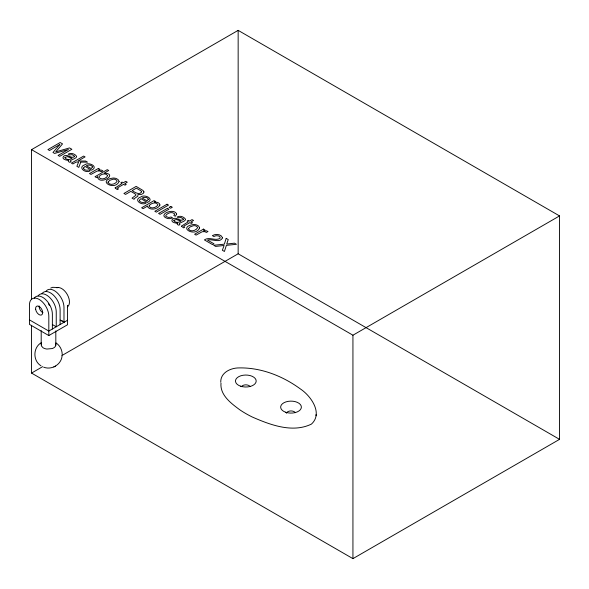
<?xml version="1.0" encoding="UTF-8"?>
<svg xmlns="http://www.w3.org/2000/svg" width="589" height="589" viewBox="0 0 589 589"><rect width="100%" height="100%" fill="white"/><g stroke="black" fill="none" stroke-linecap="round" stroke-linejoin="round"><path stroke-width="0.88" d="M220.757 382.239C220.374 372.542 230.859 367.823 239.149 367.911C261.141 367.492 282.808 376.04 300.375 388.939C310.778 395.801 323.324 413.235 311.441 424.095C292.512 433.313 270.189 424.853 252.225 416.99A109.598 63.273 0 0 1 239.914 409.885C231.33 403.553 219.844 395.145 221 383.144M67.455 306.7L67.529 305.352L67.536 324.753L48.821 335.561L29.45 324.384L29.45 304.969A13.694 7.907 60 0 1 39.132 299.381A13.694 7.907 60 0 1 48.821 316.153L48.821 335.561M55.653 343.991A7.34 4.233 0 0 1 52.23 348.563L46.892 349.049A7.34 4.233 0 0 1 42.99 347.716L41.333 345.839L41.451 343.733M62.073 356.006C61.33 364.584 51.493 370.429 43.586 367.138M41.436 342.629C32.94 347.311 32.675 360.821 41.009 365.821M31.541 299.521L31.541 149.65L238.155 30.363L559.55 215.92L559.55 439.35L352.936 558.637L31.541 373.08L31.541 325.268M67.536 320.254L48.821 331.062L29.45 319.879M31.541 373.08L42.666 366.652M61.742 355.646L238.155 253.793L559.55 439.35M31.541 149.65L352.936 335.207L559.55 215.92M50.787 288.028L52.657 287.322L58.414 287.528M53.842 366.954L55.55 366.086M60.115 320.07L63.987 322.301L63.987 307.392A13.694 7.907 60 0 0 56.713 292.365A13.694 7.907 60 0 0 45.817 291.518M52.369 324.539L56.242 326.777L56.242 311.868A13.694 7.907 60 0 0 48.968 296.834A13.694 7.907 60 0 0 38.071 295.987M55.984 342.894C59.872 345.419 62.265 349.976 62.184 354.607M61.926 320.578L63.987 322.301M316.028 414.604L316.079 415.753M55.808 330.893L55.83 345.051M352.936 335.207L352.936 558.637M238.155 30.363L238.155 253.793M60.115 324.539L60.115 309.63A13.694 7.907 60 0 0 52.841 294.596A13.694 7.907 60 0 0 41.944 293.756M52.369 329.008L52.369 314.099A13.694 7.907 60 0 0 45.095 299.072A13.694 7.907 60 0 0 34.199 298.225M41.193 330.628L41.193 344.779M286.482 413.264A4.565 2.636 0 0 1 290.473 410.96A4.565 2.636 0 0 1 295.288 412.661M241.475 386.686A4.565 2.636 0 0 1 245.716 384.853A4.565 2.636 0 0 1 250.097 386.568M56.78 287.778A10.955 6.324 60 0 1 67.367 294.662A10.955 6.324 60 0 1 67.367 306.906M42.909 312.73A5.021 2.901 60 0 1 39.161 305.963M48.46 303.909A5.021 2.901 60 0 1 48.821 304.425M49.145 304.962A5.021 2.901 60 0 1 49.432 305.522M176.671 214.16L175.286 216.266L173.829 215.427L174.594 214.286L174.381 213.697C171.878 211.414 167.615 212.946 165.848 215.412A2.599 1.502 0 0 0 166.201 216.605L168.756 217.488L171.068 217.024L172.525 217.864L170.552 218.497A4.322 2.496 0 0 1 167.791 218.541C156.195 215.184 173.991 207.085 176.671 214.16M115.135 187.913L117.299 189.621L118.477 188.936L117.439 188.259L117.748 187.714L123.565 184.357L124.986 185.182L126.208 184.475L124.787 183.658L127.276 182.222L125.759 181.346L123.27 182.781L122.063 182.082L120.841 182.789L122.048 183.488L115.135 187.913M181.412 226.176L183.584 227.884L184.762 227.207L183.724 226.529L184.033 225.985L189.842 222.627L191.27 223.452L192.493 222.745L191.064 221.92L193.553 220.485L192.043 219.609L189.555 221.044L188.347 220.352L187.125 221.059L188.333 221.751L181.412 226.176M83.513 168.034C83.785 170.265 87.054 170.515 88.799 169.941L90.272 170.788C85.722 173.851 77.144 167.35 84.845 164.758C88.718 161.57 99.055 166.739 91.582 170.177L85.052 166.407L83.513 168.034M139.379 200.289C139.652 202.52 142.921 202.771 144.666 202.196L146.138 203.043C141.588 206.106 133.011 199.605 140.712 197.013C144.585 193.825 154.922 198.994 147.449 202.432L140.918 198.662L139.379 200.289M74.508 156.24L74.464 156.733C71.181 159.118 66.903 153.037 63.406 156.431C61.278 159.236 66.748 160.539 68.751 160.23L68.184 160.849L68.758 161.82L69.944 162.328L71.048 161.688C67.823 160.186 76.415 159.015 76.629 156.689L76.548 156.247C74.796 153.729 70.96 152.536 68.206 154.127L69.605 154.936L72.138 154.649L74.508 156.24M183.407 219.108L183.363 219.601C180.079 221.994 175.802 215.905 172.297 219.299C170.177 222.105 175.647 223.415 177.65 223.098L177.083 223.724L177.657 224.689L178.842 225.197L179.947 224.556C176.722 223.054 185.314 221.891 185.528 219.557L185.447 219.115C183.687 216.605 179.859 215.405 177.098 217.002L178.496 217.805L181.029 217.518L183.407 219.108M108.059 182.075L108.001 182.524C109.885 185.881 115.687 184.195 117.115 181.235L116.644 180.249L115.297 179.461A2.879 1.664 0 0 0 112.955 179.247L109.804 180.344L108.059 182.075M188.546 228.547L188.487 228.988C190.38 232.353 196.174 230.667 197.602 227.707L197.131 226.721L195.784 225.933A2.879 1.664 0 0 0 193.45 225.72L190.291 226.817L188.546 228.547M143.981 191.933L143.399 193.266L141.426 194.392L137.9 194.576L137.87 196.159L134.572 198.405L134.078 199.303L132.046 198.132L135.89 195.261L135.86 194.539L134.594 193.553L130.824 191.381L125.582 194.399L123.933 193.45L136.147 186.389L142.98 190.453L143.981 191.933M107.654 175.64C106.506 178.622 101.072 180.352 98.937 177.392L98.915 176.847C100.402 174.072 105.858 172.474 107.654 175.64M97.516 176.884C99.151 185.925 118.993 173.983 104.282 173.063L108.715 170.508L107.257 169.661L94.998 176.744L96.375 177.539L97.516 176.884M119.111 181.405C114.995 191.396 96.412 180.602 112.955 178.062A5.198 3.004 0 0 1 116.357 178.585L118.102 179.586L119.111 181.405M199.605 227.877C195.489 237.868 176.906 227.074 193.45 224.534A5.198 3.004 0 0 1 196.844 225.057L198.596 226.051L199.605 227.877M65.033 157.373L64.945 157.837C66.469 160.039 70.076 159.869 72.027 158.25L67.433 156.652L65.033 157.373M173.924 220.249L173.843 220.706C175.367 222.907 178.968 222.738 180.926 221.118L176.325 219.52L173.924 220.249M92.473 166.982L91.229 168.601L86.281 165.745C88.159 164.78 91.59 164.625 92.473 166.982M148.34 199.237L147.095 200.856L142.148 198C144.025 197.035 147.456 196.881 148.34 199.237M141.654 191.837C139.637 195.614 134.491 192.191 132.208 190.578L136.383 188.171L141.124 190.983L141.654 191.837M222.532 237.853C219.697 243.537 212.136 238.508 207.483 240.054L213.984 243.809L212.57 244.626L204.39 239.9C209.235 236.351 215.412 241.431 220.072 238.273L220.05 236.903L218.482 235.902L215.972 235.718L213.895 236.513L212.371 235.637C215.419 233.642 221.324 233.951 222.532 237.853M159.943 205.046C158.029 209.132 150.755 210.788 147.721 207.019L147.684 206.01L143.134 208.639L141.64 207.77L154.06 200.606L155.518 201.445L154.333 202.123C156.416 201.939 159.766 202.469 159.943 205.046M226.183 238.368L224.328 244.177L213.682 245.267L215.684 246.423L224.092 245.473L222.362 250.273L224.416 251.466L226.382 245.363L236.439 244.295L234.466 243.154L226.699 244.067L228.252 239.568L226.183 238.368M80.774 162.093L78.801 167.394L76.887 166.289L78.602 162.093L76.195 162.027L72.852 163.956L71.416 163.131L83.638 156.07L85.074 156.902L77.976 161.003L85.604 161.033L87.518 162.137L80.774 162.093M149.326 205.355L149.113 206.43C151.299 209.25 156.232 207.63 157.83 204.957L157.815 204.42C155.746 201.593 151.329 203.227 149.326 205.355M59.783 144.511L52.988 152.492L54.63 153.434L68.42 149.496L58.083 155.43L59.651 156.335L71.873 149.282L69.524 147.927L55.712 151.881L62.53 143.885L60.159 142.523L47.937 149.577L49.52 150.489L59.783 144.511M98.392 168.417L89.484 173.556L90.978 174.425L97.148 171.038L99.674 170.957L101.301 171.738L102.884 170.825L101.441 170.133L98.275 170.125L99.813 169.234L98.392 168.417M167.04 204.228L154.826 211.282L156.321 212.15L168.542 205.09L167.04 204.228M167.438 208.322L158.566 213.446L160.09 214.322L168.955 209.205L167.438 208.322M170.788 206.393L169.087 207.372L170.611 208.248L172.312 207.269L170.788 206.393M203.507 229.099L194.598 234.245L196.093 235.107L202.263 231.72L204.781 231.646L206.415 232.427L207.998 231.514L206.555 230.822L203.389 230.814L204.928 229.924L203.507 229.099M285.687 412.248A10.359 5.986 0 0 0 301.377 407.213A10.359 5.986 0 0 0 285.974 401.882A10.359 5.986 0 0 0 285.687 412.248M240.496 386.156A10.359 5.986 0 0 0 256.186 381.12A10.359 5.986 0 0 0 240.783 375.797A10.359 5.986 0 0 0 240.496 386.156M35.634 309.225A5.021 2.901 60 0 0 41.399 315.027A5.021 2.901 60 0 0 40.369 307.436A5.021 2.901 60 0 0 35.634 309.225"/></g></svg>
